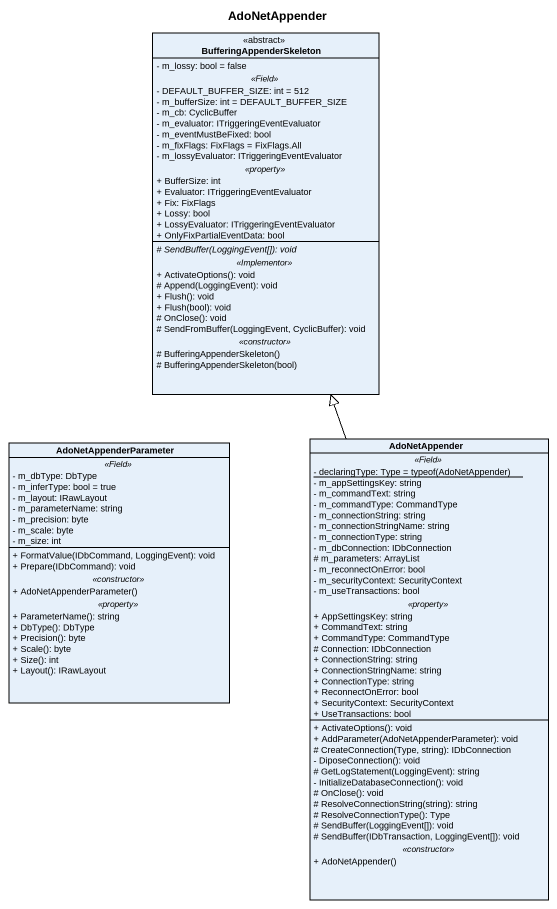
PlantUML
@startuml
title AdoNetAppender
hide circle
hide empty members
skinparam classAttributeIconSize 0
class BufferingAppenderSkeleton <<abstract>> {
  - m_lossy: bool = false
  .. <<Field>> ..
  - DEFAULT_BUFFER_SIZE: int = 512
  - m_bufferSize: int = DEFAULT_BUFFER_SIZE
  - m_cb: CyclicBuffer
  - m_evaluator: ITriggeringEventEvaluator
  - m_eventMustBeFixed: bool
  - m_fixFlags: FixFlags = FixFlags.All
  - m_lossyEvaluator: ITriggeringEventEvaluator
  .. <<property>> ..
  + BufferSize: int
  + Evaluator: ITriggeringEventEvaluator
  + Fix: FixFlags
  + Lossy: bool
  + LossyEvaluator: ITriggeringEventEvaluator
  + OnlyFixPartialEventData: bool
  --
  {abstract} # SendBuffer(LoggingEvent[]): void
  .. <<Implementor>> ..
  + ActivateOptions(): void
  # Append(LoggingEvent): void
  + Flush(): void
  + Flush(bool): void
  # OnClose(): void
  # SendFromBuffer(LoggingEvent, CyclicBuffer): void
  .. <<constructor>> ..
  # BufferingAppenderSkeleton()
  # BufferingAppenderSkeleton(bool)
}
class AdoNetAppender {
  .. <<Field>> ..
  {static} {field} - declaringType: Type = typeof(AdoNetAppender)
  - m_appSettingsKey: string
  - m_commandText: string
  - m_commandType: CommandType
  - m_connectionString: string
  - m_connectionStringName: string
  - m_connectionType: string
  - m_dbConnection: IDbConnection
  # m_parameters: ArrayList
  - m_reconnectOnError: bool
  - m_securityContext: SecurityContext
  - m_useTransactions: bool
  .. <<property>> ..
  + AppSettingsKey: string
  + CommandText: string
  + CommandType: CommandType
  # Connection: IDbConnection
  + ConnectionString: string
  + ConnectionStringName: string
  + ConnectionType: string
  + ReconnectOnError: bool
  + SecurityContext: SecurityContext
  + UseTransactions: bool
  --
  + ActivateOptions(): void
  + AddParameter(AdoNetAppenderParameter): void
  # CreateConnection(Type, string): IDbConnection
  - DiposeConnection(): void
  # GetLogStatement(LoggingEvent): string
  - InitializeDatabaseConnection(): void
  # OnClose(): void
  # ResolveConnectionString(string): string
  # ResolveConnectionType(): Type
  # SendBuffer(LoggingEvent[]): void
  # SendBuffer(IDbTransaction, LoggingEvent[]): void
  .. <<constructor>> ..
  + AdoNetAppender()
}
class AdoNetAppenderParameter {
  .. <<Field>> ..
  - m_dbType: DbType
  - m_inferType: bool = true
  - m_layout: IRawLayout
  - m_parameterName: string
  - m_precision: byte
  - m_scale: byte
  - m_size: int
  --
  + FormatValue(IDbCommand, LoggingEvent): void
  + Prepare(IDbCommand): void
  .. <<constructor>> ..
  + AdoNetAppenderParameter()
  .. <<property>> ..
  + ParameterName(): string
  + DbType(): DbType
  + Precision(): byte
  + Scale(): byte
  + Size(): int
  + Layout(): IRawLayout
}
AdoNetAppender -up-|> BufferingAppenderSkeleton
@enduml
